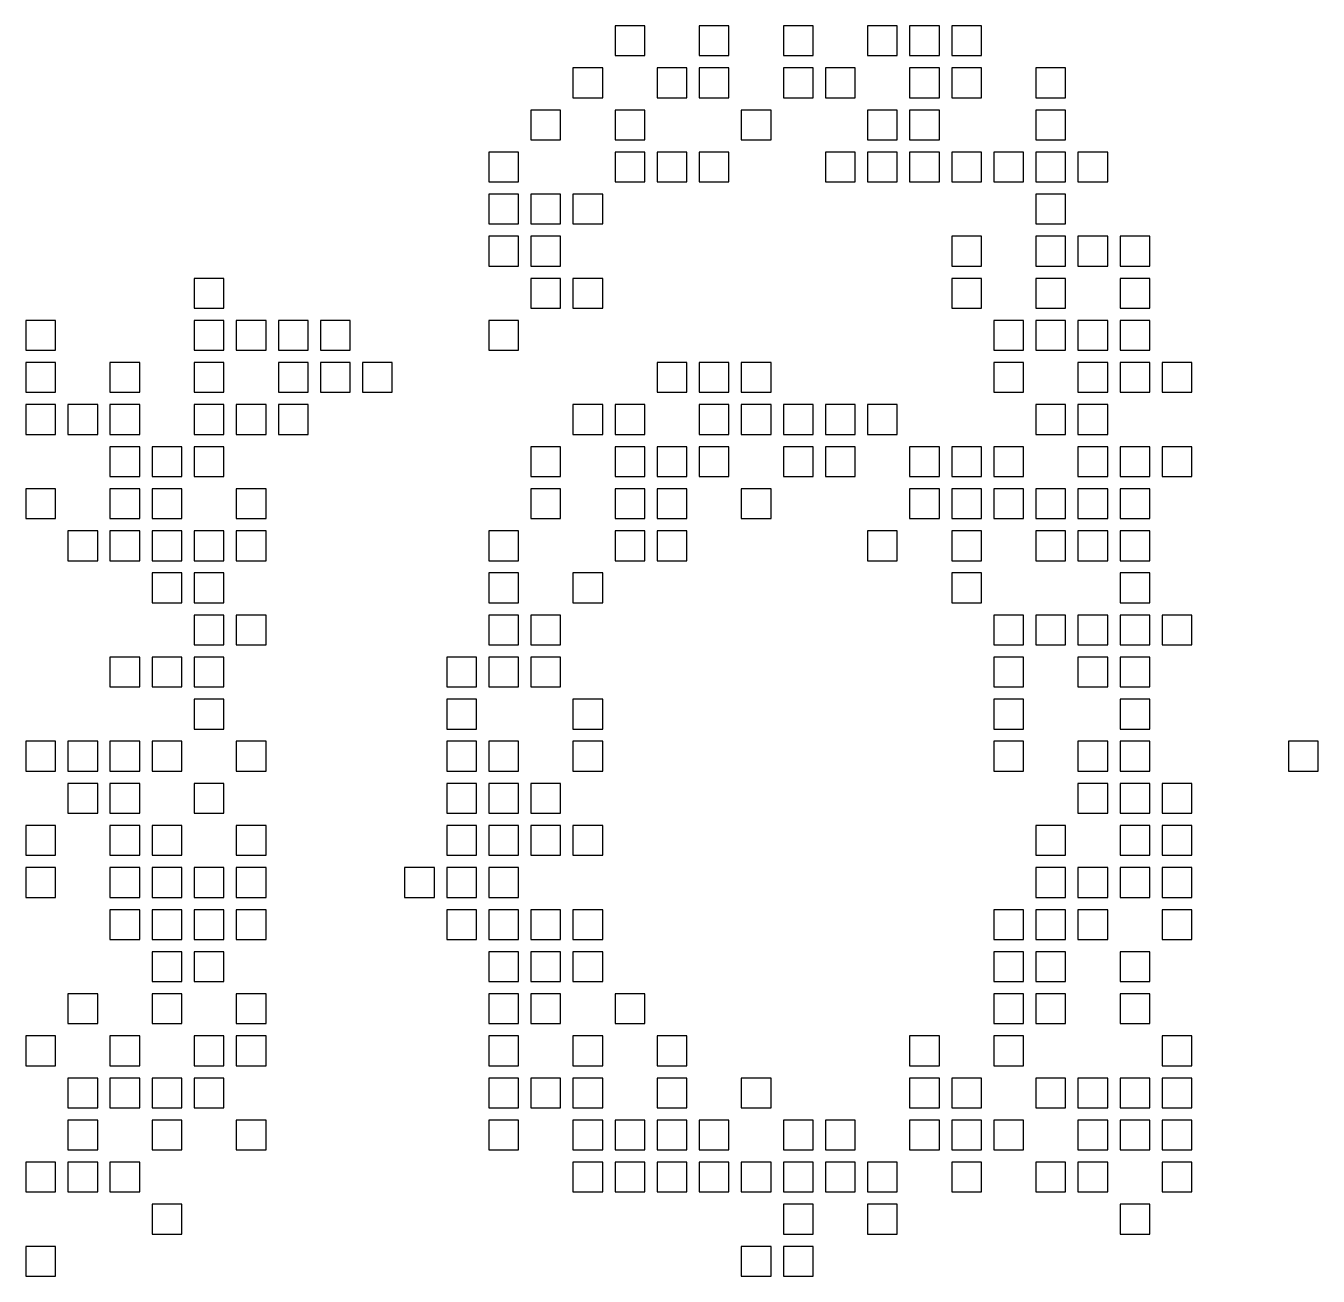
# Model space of a CAD drawing. Header units: millimetres. Extents: x 1 to 486, y 0 to 36.
# Drawn here: x 31.65 to 62.35, y 5.65 to 35.35 of the extents above; entities that cross this region are included whole.
import ezdxf

# ---------------------------------------------------------------- set-up
doc = ezdxf.new("R2010")
doc.units = ezdxf.units.MM

msp = doc.modelspace()

# ---------------------------------------------------------------- linework, layer by layer
for points in [[(45.646, 35.354), (45.646, 34.646), (46.354, 34.646), (46.354, 35.354)], [(47.646, 35.354), (47.646, 34.646), (48.354, 34.646), (48.354, 35.354)], [(49.646, 35.354), (49.646, 34.646), (50.354, 34.646), (50.354, 35.354)], [(49.646, 35.354), (49.646, 34.646), (50.354, 34.646), (50.354, 35.354)], [(51.646, 35.354), (51.646, 34.646), (52.354, 34.646), (52.354, 35.354)], [(52.646, 35.354), (52.646, 34.646), (53.354, 34.646), (53.354, 35.354)], [(53.646, 35.354), (53.646, 34.646), (54.354, 34.646), (54.354, 35.354)], [(44.646, 34.354), (44.646, 33.646), (45.354, 33.646), (45.354, 34.354)], [(46.646, 34.354), (46.646, 33.646), (47.354, 33.646), (47.354, 34.354)], [(46.646, 34.354), (46.646, 33.646), (47.354, 33.646), (47.354, 34.354)], [(47.646, 34.354), (47.646, 33.646), (48.354, 33.646), (48.354, 34.354)], [(49.646, 34.354), (49.646, 33.646), (50.354, 33.646), (50.354, 34.354)], [(50.646, 34.354), (50.646, 33.646), (51.354, 33.646), (51.354, 34.354)], [(52.646, 34.354), (52.646, 33.646), (53.354, 33.646), (53.354, 34.354)], [(52.646, 34.354), (52.646, 33.646), (53.354, 33.646), (53.354, 34.354)], [(53.646, 34.354), (53.646, 33.646), (54.354, 33.646), (54.354, 34.354)], [(55.646, 34.354), (55.646, 33.646), (56.354, 33.646), (56.354, 34.354)], [(43.646, 33.354), (43.646, 32.646), (44.354, 32.646), (44.354, 33.354)], [(43.646, 33.354), (43.646, 32.646), (44.354, 32.646), (44.354, 33.354)], [(45.646, 33.354), (45.646, 32.646), (46.354, 32.646), (46.354, 33.354)], [(48.646, 33.354), (48.646, 32.646), (49.354, 32.646), (49.354, 33.354)], [(48.646, 33.354), (48.646, 32.646), (49.354, 32.646), (49.354, 33.354)], [(48.646, 33.354), (48.646, 32.646), (49.354, 32.646), (49.354, 33.354)], [(51.646, 33.354), (51.646, 32.646), (52.354, 32.646), (52.354, 33.354)], [(52.646, 33.354), (52.646, 32.646), (53.354, 32.646), (53.354, 33.354)], [(52.646, 33.354), (52.646, 32.646), (53.354, 32.646), (53.354, 33.354)], [(55.646, 33.354), (55.646, 32.646), (56.354, 32.646), (56.354, 33.354)], [(42.646, 32.354), (42.646, 31.646), (43.354, 31.646), (43.354, 32.354)], [(45.646, 32.354), (45.646, 31.646), (46.354, 31.646), (46.354, 32.354)], [(45.646, 32.354), (45.646, 31.646), (46.354, 31.646), (46.354, 32.354)], [(45.646, 32.354), (45.646, 31.646), (46.354, 31.646), (46.354, 32.354)], [(46.646, 32.354), (46.646, 31.646), (47.354, 31.646), (47.354, 32.354)], [(47.646, 32.354), (47.646, 31.646), (48.354, 31.646), (48.354, 32.354)], [(50.646, 32.354), (50.646, 31.646), (51.354, 31.646), (51.354, 32.354)], [(51.646, 32.354), (51.646, 31.646), (52.354, 31.646), (52.354, 32.354)], [(52.646, 32.354), (52.646, 31.646), (53.354, 31.646), (53.354, 32.354)], [(53.646, 32.354), (53.646, 31.646), (54.354, 31.646), (54.354, 32.354)], [(54.646, 32.354), (54.646, 31.646), (55.354, 31.646), (55.354, 32.354)], [(54.646, 32.354), (54.646, 31.646), (55.354, 31.646), (55.354, 32.354)], [(55.646, 32.354), (55.646, 31.646), (56.354, 31.646), (56.354, 32.354)], [(56.646, 32.354), (56.646, 31.646), (57.354, 31.646), (57.354, 32.354)], [(42.646, 31.354), (42.646, 30.646), (43.354, 30.646), (43.354, 31.354)], [(43.646, 31.354), (43.646, 30.646), (44.354, 30.646), (44.354, 31.354)], [(43.646, 31.354), (43.646, 30.646), (44.354, 30.646), (44.354, 31.354)], [(44.646, 31.354), (44.646, 30.646), (45.354, 30.646), (45.354, 31.354)], [(44.646, 31.354), (44.646, 30.646), (45.354, 30.646), (45.354, 31.354)], [(55.646, 31.354), (55.646, 30.646), (56.354, 30.646), (56.354, 31.354)], [(42.646, 30.354), (42.646, 29.646), (43.354, 29.646), (43.354, 30.354)], [(43.646, 30.354), (43.646, 29.646), (44.354, 29.646), (44.354, 30.354)], [(43.646, 30.354), (43.646, 29.646), (44.354, 29.646), (44.354, 30.354)], [(53.646, 30.354), (53.646, 29.646), (54.354, 29.646), (54.354, 30.354)], [(55.646, 30.354), (55.646, 29.646), (56.354, 29.646), (56.354, 30.354)], [(56.646, 30.354), (56.646, 29.646), (57.354, 29.646), (57.354, 30.354)], [(56.646, 30.354), (56.646, 29.646), (57.354, 29.646), (57.354, 30.354)], [(57.646, 30.354), (57.646, 29.646), (58.354, 29.646), (58.354, 30.354)], [(35.646, 29.354), (35.646, 28.646), (36.354, 28.646), (36.354, 29.354)], [(43.646, 29.354), (43.646, 28.646), (44.354, 28.646), (44.354, 29.354)], [(44.646, 29.354), (44.646, 28.646), (45.354, 28.646), (45.354, 29.354)], [(53.646, 29.354), (53.646, 28.646), (54.354, 28.646), (54.354, 29.354)], [(55.646, 29.354), (55.646, 28.646), (56.354, 28.646), (56.354, 29.354)], [(57.646, 29.354), (57.646, 28.646), (58.354, 28.646), (58.354, 29.354)], [(31.646, 28.354), (31.646, 27.646), (32.354, 27.646), (32.354, 28.354)], [(35.646, 28.354), (35.646, 27.646), (36.354, 27.646), (36.354, 28.354)], [(36.646, 28.354), (36.646, 27.646), (37.354, 27.646), (37.354, 28.354)], [(37.646, 28.354), (37.646, 27.646), (38.354, 27.646), (38.354, 28.354)], [(38.646, 28.354), (38.646, 27.646), (39.354, 27.646), (39.354, 28.354)], [(42.646, 28.354), (42.646, 27.646), (43.354, 27.646), (43.354, 28.354)], [(42.646, 28.354), (42.646, 27.646), (43.354, 27.646), (43.354, 28.354)], [(54.646, 28.354), (54.646, 27.646), (55.354, 27.646), (55.354, 28.354)], [(55.646, 28.354), (55.646, 27.646), (56.354, 27.646), (56.354, 28.354)], [(56.646, 28.354), (56.646, 27.646), (57.354, 27.646), (57.354, 28.354)], [(57.646, 28.354), (57.646, 27.646), (58.354, 27.646), (58.354, 28.354)], [(57.646, 28.354), (57.646, 27.646), (58.354, 27.646), (58.354, 28.354)], [(57.646, 28.354), (57.646, 27.646), (58.354, 27.646), (58.354, 28.354)], [(31.646, 27.354), (31.646, 26.646), (32.354, 26.646), (32.354, 27.354)], [(33.646, 27.354), (33.646, 26.646), (34.354, 26.646), (34.354, 27.354)], [(35.646, 27.354), (35.646, 26.646), (36.354, 26.646), (36.354, 27.354)], [(35.646, 27.354), (35.646, 26.646), (36.354, 26.646), (36.354, 27.354)], [(37.646, 27.354), (37.646, 26.646), (38.354, 26.646), (38.354, 27.354)], [(37.646, 27.354), (37.646, 26.646), (38.354, 26.646), (38.354, 27.354)], [(38.646, 27.354), (38.646, 26.646), (39.354, 26.646), (39.354, 27.354)], [(38.646, 27.354), (38.646, 26.646), (39.354, 26.646), (39.354, 27.354)], [(39.646, 27.354), (39.646, 26.646), (40.354, 26.646), (40.354, 27.354)], [(46.646, 27.354), (46.646, 26.646), (47.354, 26.646), (47.354, 27.354)], [(47.646, 27.354), (47.646, 26.646), (48.354, 26.646), (48.354, 27.354)], [(48.646, 27.354), (48.646, 26.646), (49.354, 26.646), (49.354, 27.354)], [(54.646, 27.354), (54.646, 26.646), (55.354, 26.646), (55.354, 27.354)], [(56.646, 27.354), (56.646, 26.646), (57.354, 26.646), (57.354, 27.354)], [(56.646, 27.354), (56.646, 26.646), (57.354, 26.646), (57.354, 27.354)], [(57.646, 27.354), (57.646, 26.646), (58.354, 26.646), (58.354, 27.354)], [(58.646, 27.354), (58.646, 26.646), (59.354, 26.646), (59.354, 27.354)], [(31.646, 26.354), (31.646, 25.646), (32.354, 25.646), (32.354, 26.354)], [(32.646, 26.354), (32.646, 25.646), (33.354, 25.646), (33.354, 26.354)], [(33.646, 26.354), (33.646, 25.646), (34.354, 25.646), (34.354, 26.354)], [(33.646, 26.354), (33.646, 25.646), (34.354, 25.646), (34.354, 26.354)], [(35.646, 26.354), (35.646, 25.646), (36.354, 25.646), (36.354, 26.354)], [(36.646, 26.354), (36.646, 25.646), (37.354, 25.646), (37.354, 26.354)], [(37.646, 26.354), (37.646, 25.646), (38.354, 25.646), (38.354, 26.354)], [(37.646, 26.354), (37.646, 25.646), (38.354, 25.646), (38.354, 26.354)], [(44.646, 26.354), (44.646, 25.646), (45.354, 25.646), (45.354, 26.354)], [(44.646, 26.354), (44.646, 25.646), (45.354, 25.646), (45.354, 26.354)], [(45.646, 26.354), (45.646, 25.646), (46.354, 25.646), (46.354, 26.354)], [(47.646, 26.354), (47.646, 25.646), (48.354, 25.646), (48.354, 26.354)], [(48.646, 26.354), (48.646, 25.646), (49.354, 25.646), (49.354, 26.354)], [(48.646, 26.354), (48.646, 25.646), (49.354, 25.646), (49.354, 26.354)], [(49.646, 26.354), (49.646, 25.646), (50.354, 25.646), (50.354, 26.354)], [(50.646, 26.354), (50.646, 25.646), (51.354, 25.646), (51.354, 26.354)], [(50.646, 26.354), (50.646, 25.646), (51.354, 25.646), (51.354, 26.354)], [(51.646, 26.354), (51.646, 25.646), (52.354, 25.646), (52.354, 26.354)], [(51.646, 26.354), (51.646, 25.646), (52.354, 25.646), (52.354, 26.354)], [(55.646, 26.354), (55.646, 25.646), (56.354, 25.646), (56.354, 26.354)], [(56.646, 26.354), (56.646, 25.646), (57.354, 25.646), (57.354, 26.354)], [(33.646, 25.354), (33.646, 24.646), (34.354, 24.646), (34.354, 25.354)], [(34.646, 25.354), (34.646, 24.646), (35.354, 24.646), (35.354, 25.354)], [(35.646, 25.354), (35.646, 24.646), (36.354, 24.646), (36.354, 25.354)], [(43.646, 25.354), (43.646, 24.646), (44.354, 24.646), (44.354, 25.354)], [(45.646, 25.354), (45.646, 24.646), (46.354, 24.646), (46.354, 25.354)], [(46.646, 25.354), (46.646, 24.646), (47.354, 24.646), (47.354, 25.354)], [(47.646, 25.354), (47.646, 24.646), (48.354, 24.646), (48.354, 25.354)], [(49.646, 25.354), (49.646, 24.646), (50.354, 24.646), (50.354, 25.354)], [(49.646, 25.354), (49.646, 24.646), (50.354, 24.646), (50.354, 25.354)], [(50.646, 25.354), (50.646, 24.646), (51.354, 24.646), (51.354, 25.354)], [(52.646, 25.354), (52.646, 24.646), (53.354, 24.646), (53.354, 25.354)], [(53.646, 25.354), (53.646, 24.646), (54.354, 24.646), (54.354, 25.354)], [(54.646, 25.354), (54.646, 24.646), (55.354, 24.646), (55.354, 25.354)], [(56.646, 25.354), (56.646, 24.646), (57.354, 24.646), (57.354, 25.354)], [(56.646, 25.354), (56.646, 24.646), (57.354, 24.646), (57.354, 25.354)], [(57.646, 25.354), (57.646, 24.646), (58.354, 24.646), (58.354, 25.354)], [(57.646, 25.354), (57.646, 24.646), (58.354, 24.646), (58.354, 25.354)], [(58.646, 25.354), (58.646, 24.646), (59.354, 24.646), (59.354, 25.354)], [(31.646, 24.354), (31.646, 23.646), (32.354, 23.646), (32.354, 24.354)], [(33.646, 24.354), (33.646, 23.646), (34.354, 23.646), (34.354, 24.354)], [(34.646, 24.354), (34.646, 23.646), (35.354, 23.646), (35.354, 24.354)], [(34.646, 24.354), (34.646, 23.646), (35.354, 23.646), (35.354, 24.354)], [(36.646, 24.354), (36.646, 23.646), (37.354, 23.646), (37.354, 24.354)], [(43.646, 24.354), (43.646, 23.646), (44.354, 23.646), (44.354, 24.354)], [(43.646, 24.354), (43.646, 23.646), (44.354, 23.646), (44.354, 24.354)], [(43.646, 24.354), (43.646, 23.646), (44.354, 23.646), (44.354, 24.354)], [(45.646, 24.354), (45.646, 23.646), (46.354, 23.646), (46.354, 24.354)], [(46.646, 24.354), (46.646, 23.646), (47.354, 23.646), (47.354, 24.354)], [(46.646, 24.354), (46.646, 23.646), (47.354, 23.646), (47.354, 24.354)], [(48.646, 24.354), (48.646, 23.646), (49.354, 23.646), (49.354, 24.354)], [(52.646, 24.354), (52.646, 23.646), (53.354, 23.646), (53.354, 24.354)], [(53.646, 24.354), (53.646, 23.646), (54.354, 23.646), (54.354, 24.354)], [(54.646, 24.354), (54.646, 23.646), (55.354, 23.646), (55.354, 24.354)], [(55.646, 24.354), (55.646, 23.646), (56.354, 23.646), (56.354, 24.354)], [(56.646, 24.354), (56.646, 23.646), (57.354, 23.646), (57.354, 24.354)], [(57.646, 24.354), (57.646, 23.646), (58.354, 23.646), (58.354, 24.354)], [(32.646, 23.354), (32.646, 22.646), (33.354, 22.646), (33.354, 23.354)], [(33.646, 23.354), (33.646, 22.646), (34.354, 22.646), (34.354, 23.354)], [(34.646, 23.354), (34.646, 22.646), (35.354, 22.646), (35.354, 23.354)], [(34.646, 23.354), (34.646, 22.646), (35.354, 22.646), (35.354, 23.354)], [(35.646, 23.354), (35.646, 22.646), (36.354, 22.646), (36.354, 23.354)], [(36.646, 23.354), (36.646, 22.646), (37.354, 22.646), (37.354, 23.354)], [(36.646, 23.354), (36.646, 22.646), (37.354, 22.646), (37.354, 23.354)], [(42.646, 23.354), (42.646, 22.646), (43.354, 22.646), (43.354, 23.354)], [(42.646, 23.354), (42.646, 22.646), (43.354, 22.646), (43.354, 23.354)], [(45.646, 23.354), (45.646, 22.646), (46.354, 22.646), (46.354, 23.354)], [(45.646, 23.354), (45.646, 22.646), (46.354, 22.646), (46.354, 23.354)], [(46.646, 23.354), (46.646, 22.646), (47.354, 22.646), (47.354, 23.354)], [(51.646, 23.354), (51.646, 22.646), (52.354, 22.646), (52.354, 23.354)], [(53.646, 23.354), (53.646, 22.646), (54.354, 22.646), (54.354, 23.354)], [(53.646, 23.354), (53.646, 22.646), (54.354, 22.646), (54.354, 23.354)], [(53.646, 23.354), (53.646, 22.646), (54.354, 22.646), (54.354, 23.354)], [(55.646, 23.354), (55.646, 22.646), (56.354, 22.646), (56.354, 23.354)], [(56.646, 23.354), (56.646, 22.646), (57.354, 22.646), (57.354, 23.354)], [(57.646, 23.354), (57.646, 22.646), (58.354, 22.646), (58.354, 23.354)], [(57.646, 23.354), (57.646, 22.646), (58.354, 22.646), (58.354, 23.354)], [(34.646, 22.354), (34.646, 21.646), (35.354, 21.646), (35.354, 22.354)], [(35.646, 22.354), (35.646, 21.646), (36.354, 21.646), (36.354, 22.354)], [(42.646, 22.354), (42.646, 21.646), (43.354, 21.646), (43.354, 22.354)], [(44.646, 22.354), (44.646, 21.646), (45.354, 21.646), (45.354, 22.354)], [(44.646, 22.354), (44.646, 21.646), (45.354, 21.646), (45.354, 22.354)], [(44.646, 22.354), (44.646, 21.646), (45.354, 21.646), (45.354, 22.354)], [(53.646, 22.354), (53.646, 21.646), (54.354, 21.646), (54.354, 22.354)], [(57.646, 22.354), (57.646, 21.646), (58.354, 21.646), (58.354, 22.354)], [(57.646, 22.354), (57.646, 21.646), (58.354, 21.646), (58.354, 22.354)], [(35.646, 21.354), (35.646, 20.646), (36.354, 20.646), (36.354, 21.354)], [(36.646, 21.354), (36.646, 20.646), (37.354, 20.646), (37.354, 21.354)], [(42.646, 21.354), (42.646, 20.646), (43.354, 20.646), (43.354, 21.354)], [(43.646, 21.354), (43.646, 20.646), (44.354, 20.646), (44.354, 21.354)], [(43.646, 21.354), (43.646, 20.646), (44.354, 20.646), (44.354, 21.354)], [(54.646, 21.354), (54.646, 20.646), (55.354, 20.646), (55.354, 21.354)], [(55.646, 21.354), (55.646, 20.646), (56.354, 20.646), (56.354, 21.354)], [(55.646, 21.354), (55.646, 20.646), (56.354, 20.646), (56.354, 21.354)], [(56.646, 21.354), (56.646, 20.646), (57.354, 20.646), (57.354, 21.354)], [(57.646, 21.354), (57.646, 20.646), (58.354, 20.646), (58.354, 21.354)], [(58.646, 21.354), (58.646, 20.646), (59.354, 20.646), (59.354, 21.354)], [(33.646, 20.354), (33.646, 19.646), (34.354, 19.646), (34.354, 20.354)], [(33.646, 20.354), (33.646, 19.646), (34.354, 19.646), (34.354, 20.354)], [(34.646, 20.354), (34.646, 19.646), (35.354, 19.646), (35.354, 20.354)], [(35.646, 20.354), (35.646, 19.646), (36.354, 19.646), (36.354, 20.354)], [(41.646, 20.354), (41.646, 19.646), (42.354, 19.646), (42.354, 20.354)], [(41.646, 20.354), (41.646, 19.646), (42.354, 19.646), (42.354, 20.354)], [(42.646, 20.354), (42.646, 19.646), (43.354, 19.646), (43.354, 20.354)], [(43.646, 20.354), (43.646, 19.646), (44.354, 19.646), (44.354, 20.354)], [(54.646, 20.354), (54.646, 19.646), (55.354, 19.646), (55.354, 20.354)], [(56.646, 20.354), (56.646, 19.646), (57.354, 19.646), (57.354, 20.354)], [(56.646, 20.354), (56.646, 19.646), (57.354, 19.646), (57.354, 20.354)], [(57.646, 20.354), (57.646, 19.646), (58.354, 19.646), (58.354, 20.354)], [(57.646, 20.354), (57.646, 19.646), (58.354, 19.646), (58.354, 20.354)], [(35.646, 19.354), (35.646, 18.646), (36.354, 18.646), (36.354, 19.354)], [(35.646, 19.354), (35.646, 18.646), (36.354, 18.646), (36.354, 19.354)], [(41.646, 19.354), (41.646, 18.646), (42.354, 18.646), (42.354, 19.354)], [(44.646, 19.354), (44.646, 18.646), (45.354, 18.646), (45.354, 19.354)], [(54.646, 19.354), (54.646, 18.646), (55.354, 18.646), (55.354, 19.354)], [(57.646, 19.354), (57.646, 18.646), (58.354, 18.646), (58.354, 19.354)], [(57.646, 19.354), (57.646, 18.646), (58.354, 18.646), (58.354, 19.354)], [(31.646, 18.354), (31.646, 17.646), (32.354, 17.646), (32.354, 18.354)], [(32.646, 18.354), (32.646, 17.646), (33.354, 17.646), (33.354, 18.354)], [(33.646, 18.354), (33.646, 17.646), (34.354, 17.646), (34.354, 18.354)], [(34.646, 18.354), (34.646, 17.646), (35.354, 17.646), (35.354, 18.354)], [(34.646, 18.354), (34.646, 17.646), (35.354, 17.646), (35.354, 18.354)], [(36.646, 18.354), (36.646, 17.646), (37.354, 17.646), (37.354, 18.354)], [(36.646, 18.354), (36.646, 17.646), (37.354, 17.646), (37.354, 18.354)], [(41.646, 18.354), (41.646, 17.646), (42.354, 17.646), (42.354, 18.354)], [(41.646, 18.354), (41.646, 17.646), (42.354, 17.646), (42.354, 18.354)], [(41.646, 18.354), (41.646, 17.646), (42.354, 17.646), (42.354, 18.354)], [(42.646, 18.354), (42.646, 17.646), (43.354, 17.646), (43.354, 18.354)], [(44.646, 18.354), (44.646, 17.646), (45.354, 17.646), (45.354, 18.354)], [(54.646, 18.354), (54.646, 17.646), (55.354, 17.646), (55.354, 18.354)], [(56.646, 18.354), (56.646, 17.646), (57.354, 17.646), (57.354, 18.354)], [(56.646, 18.354), (56.646, 17.646), (57.354, 17.646), (57.354, 18.354)], [(57.646, 18.354), (57.646, 17.646), (58.354, 17.646), (58.354, 18.354)], [(61.646, 18.354), (61.646, 17.646), (62.354, 17.646), (62.354, 18.354)], [(32.646, 17.354), (32.646, 16.646), (33.354, 16.646), (33.354, 17.354)], [(33.646, 17.354), (33.646, 16.646), (34.354, 16.646), (34.354, 17.354)], [(33.646, 17.354), (33.646, 16.646), (34.354, 16.646), (34.354, 17.354)], [(35.646, 17.354), (35.646, 16.646), (36.354, 16.646), (36.354, 17.354)], [(41.646, 17.354), (41.646, 16.646), (42.354, 16.646), (42.354, 17.354)], [(41.646, 17.354), (41.646, 16.646), (42.354, 16.646), (42.354, 17.354)], [(42.646, 17.354), (42.646, 16.646), (43.354, 16.646), (43.354, 17.354)], [(42.646, 17.354), (42.646, 16.646), (43.354, 16.646), (43.354, 17.354)], [(43.646, 17.354), (43.646, 16.646), (44.354, 16.646), (44.354, 17.354)], [(43.646, 17.354), (43.646, 16.646), (44.354, 16.646), (44.354, 17.354)], [(56.646, 17.354), (56.646, 16.646), (57.354, 16.646), (57.354, 17.354)], [(56.646, 17.354), (56.646, 16.646), (57.354, 16.646), (57.354, 17.354)], [(57.646, 17.354), (57.646, 16.646), (58.354, 16.646), (58.354, 17.354)], [(58.646, 17.354), (58.646, 16.646), (59.354, 16.646), (59.354, 17.354)], [(31.646, 16.354), (31.646, 15.646), (32.354, 15.646), (32.354, 16.354)], [(31.646, 16.354), (31.646, 15.646), (32.354, 15.646), (32.354, 16.354)], [(33.646, 16.354), (33.646, 15.646), (34.354, 15.646), (34.354, 16.354)], [(34.646, 16.354), (34.646, 15.646), (35.354, 15.646), (35.354, 16.354)], [(36.646, 16.354), (36.646, 15.646), (37.354, 15.646), (37.354, 16.354)], [(41.646, 16.354), (41.646, 15.646), (42.354, 15.646), (42.354, 16.354)], [(42.646, 16.354), (42.646, 15.646), (43.354, 15.646), (43.354, 16.354)], [(43.646, 16.354), (43.646, 15.646), (44.354, 15.646), (44.354, 16.354)], [(44.646, 16.354), (44.646, 15.646), (45.354, 15.646), (45.354, 16.354)], [(55.646, 16.354), (55.646, 15.646), (56.354, 15.646), (56.354, 16.354)], [(55.646, 16.354), (55.646, 15.646), (56.354, 15.646), (56.354, 16.354)], [(57.646, 16.354), (57.646, 15.646), (58.354, 15.646), (58.354, 16.354)], [(58.646, 16.354), (58.646, 15.646), (59.354, 15.646), (59.354, 16.354)], [(31.646, 15.354), (31.646, 14.646), (32.354, 14.646), (32.354, 15.354)], [(33.646, 15.354), (33.646, 14.646), (34.354, 14.646), (34.354, 15.354)], [(34.646, 15.354), (34.646, 14.646), (35.354, 14.646), (35.354, 15.354)], [(34.646, 15.354), (34.646, 14.646), (35.354, 14.646), (35.354, 15.354)], [(35.646, 15.354), (35.646, 14.646), (36.354, 14.646), (36.354, 15.354)], [(36.646, 15.354), (36.646, 14.646), (37.354, 14.646), (37.354, 15.354)], [(40.646, 15.354), (40.646, 14.646), (41.354, 14.646), (41.354, 15.354)], [(41.646, 15.354), (41.646, 14.646), (42.354, 14.646), (42.354, 15.354)], [(42.646, 15.354), (42.646, 14.646), (43.354, 14.646), (43.354, 15.354)], [(55.646, 15.354), (55.646, 14.646), (56.354, 14.646), (56.354, 15.354)], [(56.646, 15.354), (56.646, 14.646), (57.354, 14.646), (57.354, 15.354)], [(57.646, 15.354), (57.646, 14.646), (58.354, 14.646), (58.354, 15.354)], [(58.646, 15.354), (58.646, 14.646), (59.354, 14.646), (59.354, 15.354)], [(33.646, 14.354), (33.646, 13.646), (34.354, 13.646), (34.354, 14.354)], [(34.646, 14.354), (34.646, 13.646), (35.354, 13.646), (35.354, 14.354)], [(35.646, 14.354), (35.646, 13.646), (36.354, 13.646), (36.354, 14.354)], [(36.646, 14.354), (36.646, 13.646), (37.354, 13.646), (37.354, 14.354)], [(41.646, 14.354), (41.646, 13.646), (42.354, 13.646), (42.354, 14.354)], [(41.646, 14.354), (41.646, 13.646), (42.354, 13.646), (42.354, 14.354)], [(42.646, 14.354), (42.646, 13.646), (43.354, 13.646), (43.354, 14.354)], [(43.646, 14.354), (43.646, 13.646), (44.354, 13.646), (44.354, 14.354)], [(44.646, 14.354), (44.646, 13.646), (45.354, 13.646), (45.354, 14.354)], [(54.646, 14.354), (54.646, 13.646), (55.354, 13.646), (55.354, 14.354)], [(55.646, 14.354), (55.646, 13.646), (56.354, 13.646), (56.354, 14.354)], [(55.646, 14.354), (55.646, 13.646), (56.354, 13.646), (56.354, 14.354)], [(56.646, 14.354), (56.646, 13.646), (57.354, 13.646), (57.354, 14.354)], [(58.646, 14.354), (58.646, 13.646), (59.354, 13.646), (59.354, 14.354)], [(34.646, 13.354), (34.646, 12.646), (35.354, 12.646), (35.354, 13.354)], [(35.646, 13.354), (35.646, 12.646), (36.354, 12.646), (36.354, 13.354)], [(42.646, 13.354), (42.646, 12.646), (43.354, 12.646), (43.354, 13.354)], [(43.646, 13.354), (43.646, 12.646), (44.354, 12.646), (44.354, 13.354)], [(43.646, 13.354), (43.646, 12.646), (44.354, 12.646), (44.354, 13.354)], [(44.646, 13.354), (44.646, 12.646), (45.354, 12.646), (45.354, 13.354)], [(54.646, 13.354), (54.646, 12.646), (55.354, 12.646), (55.354, 13.354)], [(55.646, 13.354), (55.646, 12.646), (56.354, 12.646), (56.354, 13.354)], [(57.646, 13.354), (57.646, 12.646), (58.354, 12.646), (58.354, 13.354)], [(57.646, 13.354), (57.646, 12.646), (58.354, 12.646), (58.354, 13.354)], [(32.646, 12.354), (32.646, 11.646), (33.354, 11.646), (33.354, 12.354)], [(34.646, 12.354), (34.646, 11.646), (35.354, 11.646), (35.354, 12.354)], [(36.646, 12.354), (36.646, 11.646), (37.354, 11.646), (37.354, 12.354)], [(42.646, 12.354), (42.646, 11.646), (43.354, 11.646), (43.354, 12.354)], [(43.646, 12.354), (43.646, 11.646), (44.354, 11.646), (44.354, 12.354)], [(45.646, 12.354), (45.646, 11.646), (46.354, 11.646), (46.354, 12.354)], [(45.646, 12.354), (45.646, 11.646), (46.354, 11.646), (46.354, 12.354)], [(54.646, 12.354), (54.646, 11.646), (55.354, 11.646), (55.354, 12.354)], [(55.646, 12.354), (55.646, 11.646), (56.354, 11.646), (56.354, 12.354)], [(55.646, 12.354), (55.646, 11.646), (56.354, 11.646), (56.354, 12.354)], [(55.646, 12.354), (55.646, 11.646), (56.354, 11.646), (56.354, 12.354)], [(55.646, 12.354), (55.646, 11.646), (56.354, 11.646), (56.354, 12.354)], [(57.646, 12.354), (57.646, 11.646), (58.354, 11.646), (58.354, 12.354)], [(31.646, 11.354), (31.646, 10.646), (32.354, 10.646), (32.354, 11.354)], [(33.646, 11.354), (33.646, 10.646), (34.354, 10.646), (34.354, 11.354)], [(35.646, 11.354), (35.646, 10.646), (36.354, 10.646), (36.354, 11.354)], [(36.646, 11.354), (36.646, 10.646), (37.354, 10.646), (37.354, 11.354)], [(36.646, 11.354), (36.646, 10.646), (37.354, 10.646), (37.354, 11.354)], [(42.646, 11.354), (42.646, 10.646), (43.354, 10.646), (43.354, 11.354)], [(44.646, 11.354), (44.646, 10.646), (45.354, 10.646), (45.354, 11.354)], [(44.646, 11.354), (44.646, 10.646), (45.354, 10.646), (45.354, 11.354)], [(46.646, 11.354), (46.646, 10.646), (47.354, 10.646), (47.354, 11.354)], [(52.646, 11.354), (52.646, 10.646), (53.354, 10.646), (53.354, 11.354)], [(54.646, 11.354), (54.646, 10.646), (55.354, 10.646), (55.354, 11.354)], [(54.646, 11.354), (54.646, 10.646), (55.354, 10.646), (55.354, 11.354)], [(58.646, 11.354), (58.646, 10.646), (59.354, 10.646), (59.354, 11.354)], [(58.646, 11.354), (58.646, 10.646), (59.354, 10.646), (59.354, 11.354)], [(32.646, 10.354), (32.646, 9.646), (33.354, 9.646), (33.354, 10.354)], [(33.646, 10.354), (33.646, 9.646), (34.354, 9.646), (34.354, 10.354)], [(34.646, 10.354), (34.646, 9.646), (35.354, 9.646), (35.354, 10.354)], [(35.646, 10.354), (35.646, 9.646), (36.354, 9.646), (36.354, 10.354)], [(42.646, 10.354), (42.646, 9.646), (43.354, 9.646), (43.354, 10.354)], [(43.646, 10.354), (43.646, 9.646), (44.354, 9.646), (44.354, 10.354)], [(43.646, 10.354), (43.646, 9.646), (44.354, 9.646), (44.354, 10.354)], [(44.646, 10.354), (44.646, 9.646), (45.354, 9.646), (45.354, 10.354)], [(46.646, 10.354), (46.646, 9.646), (47.354, 9.646), (47.354, 10.354)], [(48.646, 10.354), (48.646, 9.646), (49.354, 9.646), (49.354, 10.354)], [(48.646, 10.354), (48.646, 9.646), (49.354, 9.646), (49.354, 10.354)], [(52.646, 10.354), (52.646, 9.646), (53.354, 9.646), (53.354, 10.354)], [(53.646, 10.354), (53.646, 9.646), (54.354, 9.646), (54.354, 10.354)], [(55.646, 10.354), (55.646, 9.646), (56.354, 9.646), (56.354, 10.354)], [(55.646, 10.354), (55.646, 9.646), (56.354, 9.646), (56.354, 10.354)], [(56.646, 10.354), (56.646, 9.646), (57.354, 9.646), (57.354, 10.354)], [(57.646, 10.354), (57.646, 9.646), (58.354, 9.646), (58.354, 10.354)], [(58.646, 10.354), (58.646, 9.646), (59.354, 9.646), (59.354, 10.354)], [(32.646, 9.354), (32.646, 8.646), (33.354, 8.646), (33.354, 9.354)], [(32.646, 9.354), (32.646, 8.646), (33.354, 8.646), (33.354, 9.354)], [(34.646, 9.354), (34.646, 8.646), (35.354, 8.646), (35.354, 9.354)], [(34.646, 9.354), (34.646, 8.646), (35.354, 8.646), (35.354, 9.354)], [(34.646, 9.354), (34.646, 8.646), (35.354, 8.646), (35.354, 9.354)], [(36.646, 9.354), (36.646, 8.646), (37.354, 8.646), (37.354, 9.354)], [(42.646, 9.354), (42.646, 8.646), (43.354, 8.646), (43.354, 9.354)], [(44.646, 9.354), (44.646, 8.646), (45.354, 8.646), (45.354, 9.354)], [(45.646, 9.354), (45.646, 8.646), (46.354, 8.646), (46.354, 9.354)], [(46.646, 9.354), (46.646, 8.646), (47.354, 8.646), (47.354, 9.354)], [(47.646, 9.354), (47.646, 8.646), (48.354, 8.646), (48.354, 9.354)], [(47.646, 9.354), (47.646, 8.646), (48.354, 8.646), (48.354, 9.354)], [(49.646, 9.354), (49.646, 8.646), (50.354, 8.646), (50.354, 9.354)], [(49.646, 9.354), (49.646, 8.646), (50.354, 8.646), (50.354, 9.354)], [(50.646, 9.354), (50.646, 8.646), (51.354, 8.646), (51.354, 9.354)], [(52.646, 9.354), (52.646, 8.646), (53.354, 8.646), (53.354, 9.354)], [(53.646, 9.354), (53.646, 8.646), (54.354, 8.646), (54.354, 9.354)], [(54.646, 9.354), (54.646, 8.646), (55.354, 8.646), (55.354, 9.354)], [(56.646, 9.354), (56.646, 8.646), (57.354, 8.646), (57.354, 9.354)], [(57.646, 9.354), (57.646, 8.646), (58.354, 8.646), (58.354, 9.354)], [(57.646, 9.354), (57.646, 8.646), (58.354, 8.646), (58.354, 9.354)], [(58.646, 9.354), (58.646, 8.646), (59.354, 8.646), (59.354, 9.354)], [(31.646, 8.354), (31.646, 7.646), (32.354, 7.646), (32.354, 8.354)], [(31.646, 8.354), (31.646, 7.646), (32.354, 7.646), (32.354, 8.354)], [(32.646, 8.354), (32.646, 7.646), (33.354, 7.646), (33.354, 8.354)], [(33.646, 8.354), (33.646, 7.646), (34.354, 7.646), (34.354, 8.354)], [(44.646, 8.354), (44.646, 7.646), (45.354, 7.646), (45.354, 8.354)], [(45.646, 8.354), (45.646, 7.646), (46.354, 7.646), (46.354, 8.354)], [(46.646, 8.354), (46.646, 7.646), (47.354, 7.646), (47.354, 8.354)], [(47.646, 8.354), (47.646, 7.646), (48.354, 7.646), (48.354, 8.354)], [(47.646, 8.354), (47.646, 7.646), (48.354, 7.646), (48.354, 8.354)], [(48.646, 8.354), (48.646, 7.646), (49.354, 7.646), (49.354, 8.354)], [(49.646, 8.354), (49.646, 7.646), (50.354, 7.646), (50.354, 8.354)], [(50.646, 8.354), (50.646, 7.646), (51.354, 7.646), (51.354, 8.354)], [(50.646, 8.354), (50.646, 7.646), (51.354, 7.646), (51.354, 8.354)], [(51.646, 8.354), (51.646, 7.646), (52.354, 7.646), (52.354, 8.354)], [(53.646, 8.354), (53.646, 7.646), (54.354, 7.646), (54.354, 8.354)], [(55.646, 8.354), (55.646, 7.646), (56.354, 7.646), (56.354, 8.354)], [(55.646, 8.354), (55.646, 7.646), (56.354, 7.646), (56.354, 8.354)], [(56.646, 8.354), (56.646, 7.646), (57.354, 7.646), (57.354, 8.354)], [(58.646, 8.354), (58.646, 7.646), (59.354, 7.646), (59.354, 8.354)], [(34.646, 7.354), (34.646, 6.646), (35.354, 6.646), (35.354, 7.354)], [(49.646, 7.354), (49.646, 6.646), (50.354, 6.646), (50.354, 7.354)], [(51.646, 7.354), (51.646, 6.646), (52.354, 6.646), (52.354, 7.354)], [(57.646, 7.354), (57.646, 6.646), (58.354, 6.646), (58.354, 7.354)], [(31.646, 6.354), (31.646, 5.646), (32.354, 5.646), (32.354, 6.354)], [(48.646, 6.354), (48.646, 5.646), (49.354, 5.646), (49.354, 6.354)], [(49.646, 6.354), (49.646, 5.646), (50.354, 5.646), (50.354, 6.354)]]:
    msp.add_lwpolyline(points, close=True)

doc.saveas('drawing.dxf')
